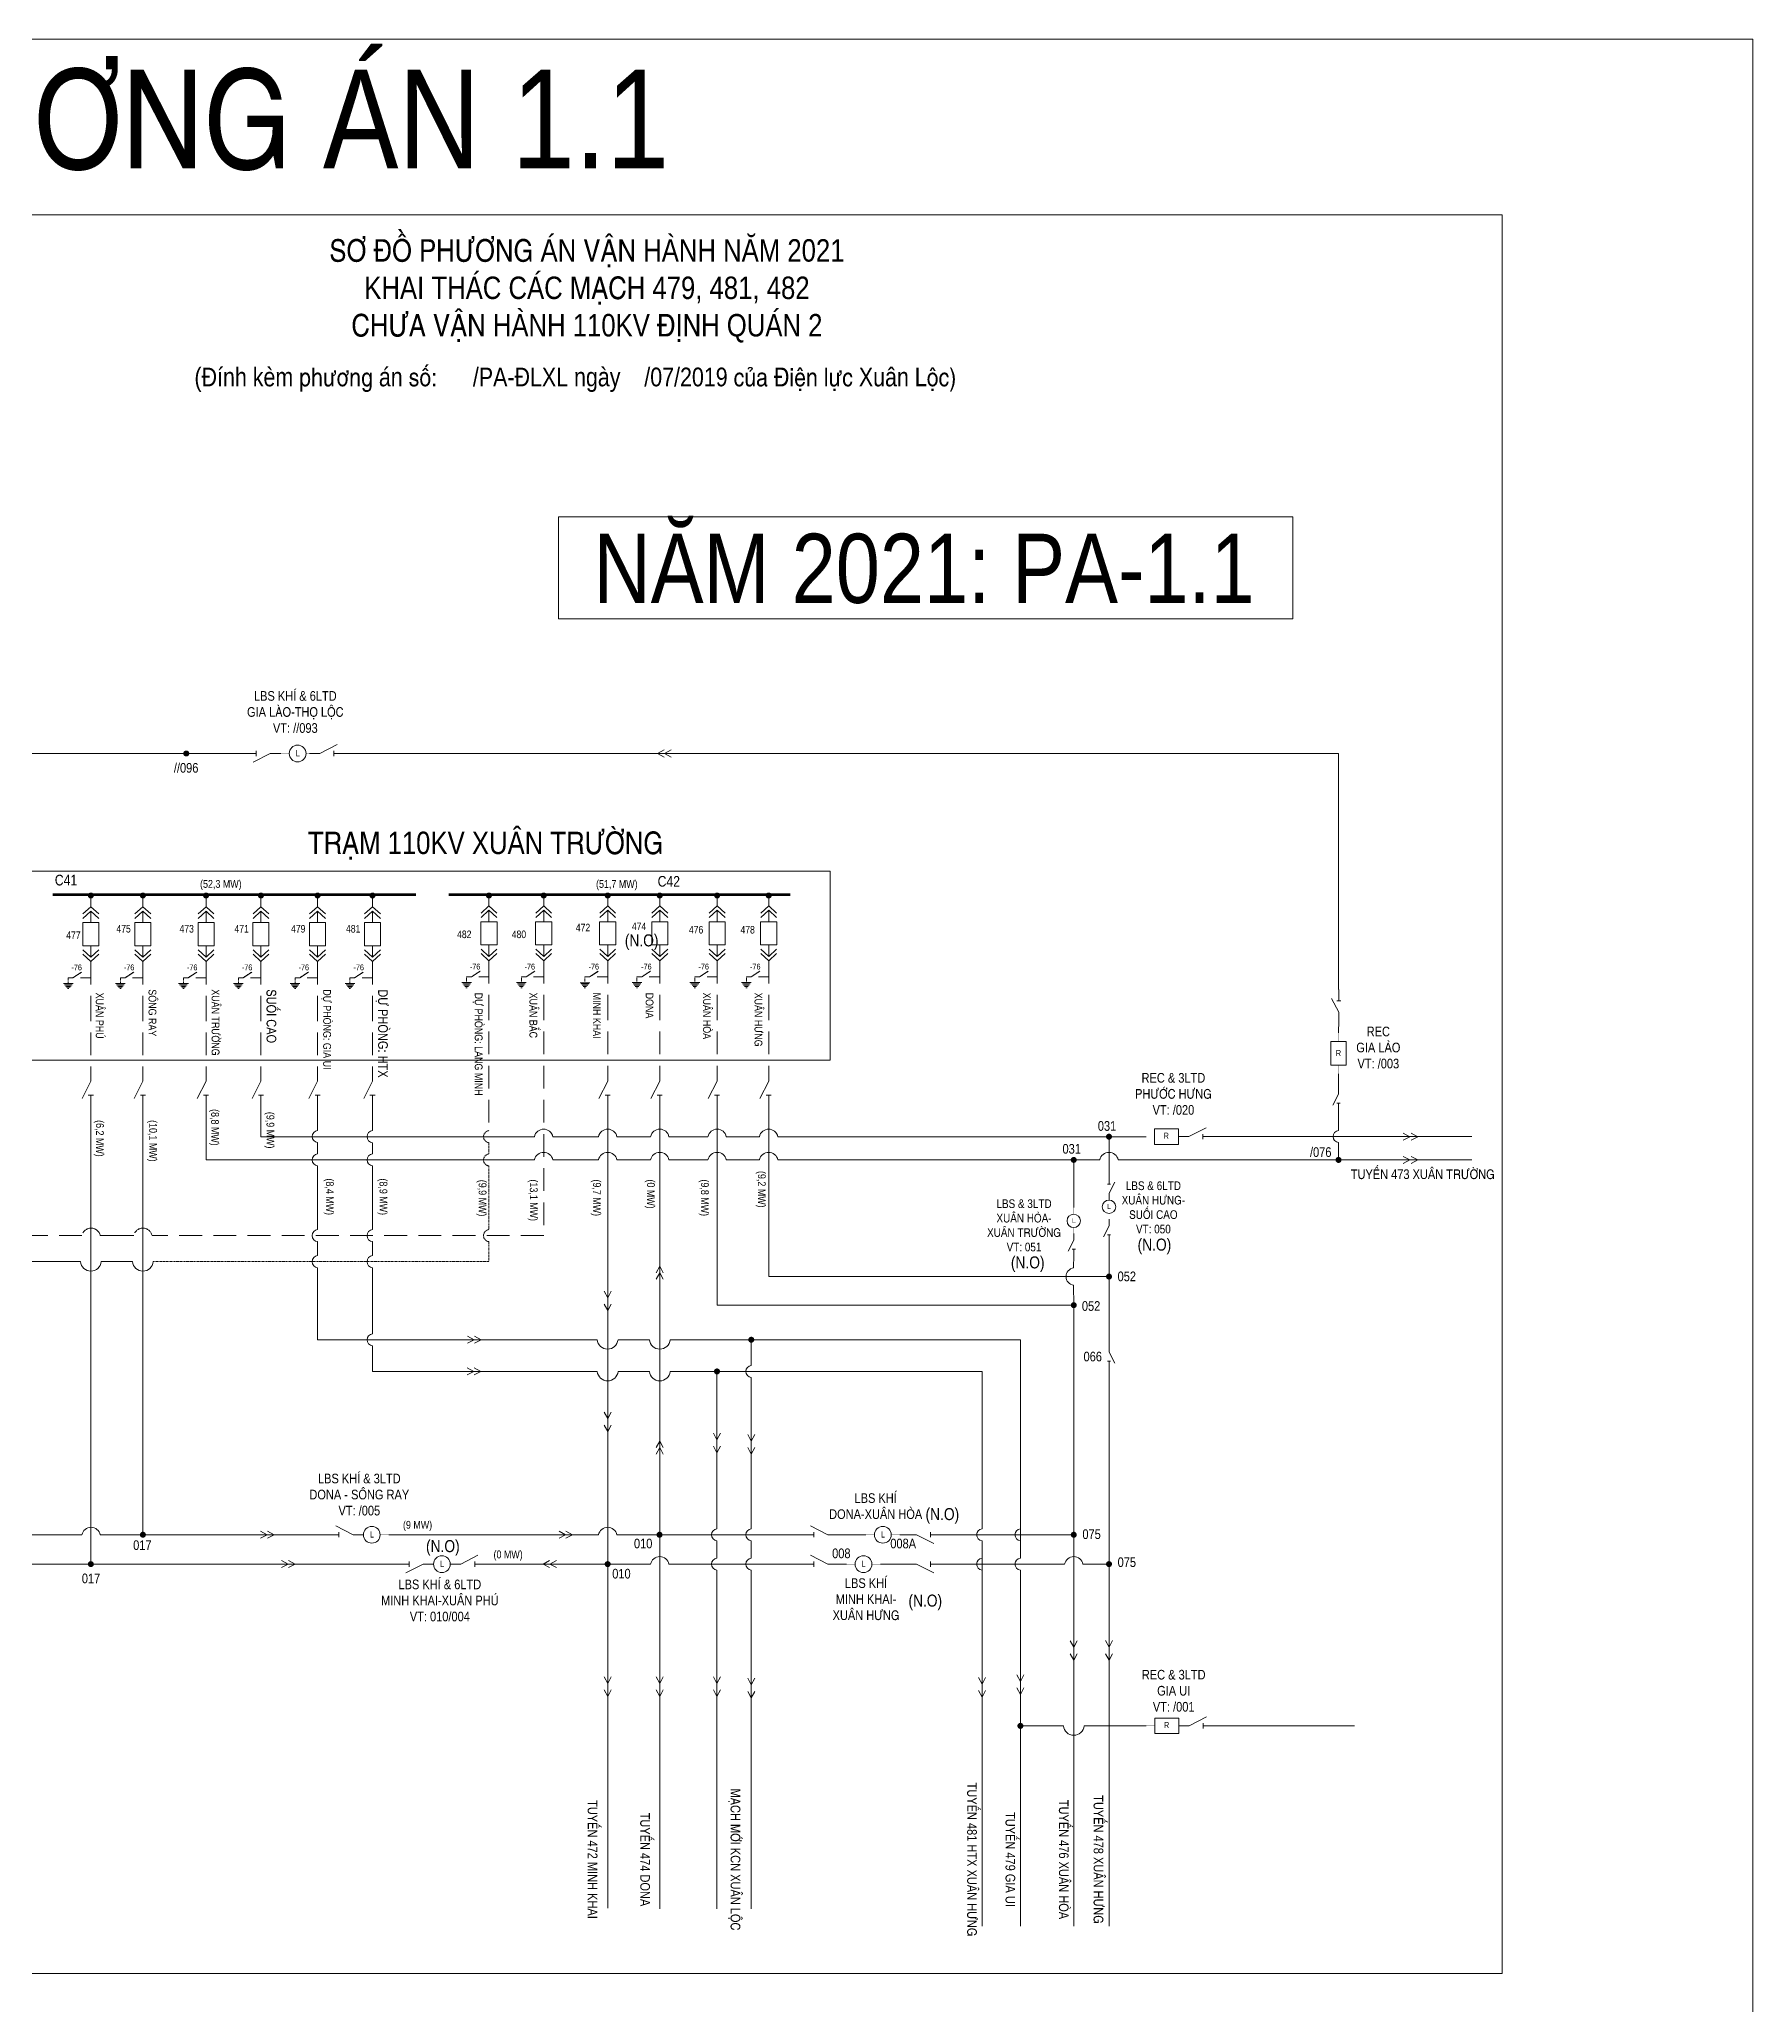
# Model space of a CAD drawing. Header units: inches. Extents: x 2152 to 4977, y -3144 to -873.
# Drawn here: x 3819.5 to 4195.7, y -2669.5 to -2238 of the extents above; entities that cross this region are included whole.
import ezdxf
from ezdxf.enums import TextEntityAlignment as Align

# ---------------------------------------------------------------- set-up
doc = ezdxf.new("R2010")
doc.units = ezdxf.units.IN
doc.header["$LTSCALE"] = 0.2
doc.header["$MEASUREMENT"] = 0
doc.linetypes.add('DASHED', pattern=[0.75, 0.5, -0.25])
doc.layers.get('0').update_dxf_attribs({"lineweight": 5})
for name, color, linetype, lineweight in [('Cap ngam', 1, 'DASHED', 15), ('Day 110kV', 4, 'Continuous', 13), ('Day 22kV', 1, 'Continuous', 13), ('Khung', 7, 'Continuous', 13), ('Text', 7, 'Continuous', 9), ('Thiet bi', 3, 'Continuous', 9), ('Tuyen 475', 6, 'Continuous', 13)]:
    doc.layers.add(name, color=color, linetype=linetype, lineweight=lineweight)
doc.styles.add('V-H-C', font='VHELVCN.TTF')
doc.styles.add('V-H-C-B', font='VHELVCB.TTF')

# ---------------------------------------------------------------- blocks, each defined once
blk = doc.blocks.new('MAT CAT')
at = {"color": 0}
for points in [[(-0.97, 5.81), (0, 6.7), (0.97, 5.81)], [(-0.97, 5.28), (0, 6.17), (0.97, 5.28)], [(0, 4.76), (0, 6.17)], [(-0.97, 1.42), (0, 0.53), (0.97, 1.42)], [(-0.97, 0.89), (0, 0), (0.97, 0.89)], [(0, 1.94), (0, 0.53)]]:
    blk.add_lwpolyline(points, dxfattribs=at)
blk.add_lwpolyline([(-0.98, 4.76), (0.98, 4.76), (0.98, 1.94), (-0.98, 1.94)], close=True, dxfattribs=at)
blk = doc.blocks.new('NOI DAT')
at = {"color": 0}
for points in [[(0.6, 0), (-0.6, 0)], [(-0.47, -0.15), (0.47, -0.15)], [(-0.34, -0.31), (0.34, -0.31)], [(-0.21, -0.46), (0.21, -0.46)], [(-0.08, -0.62), (0.08, -0.62)]]:
    blk.add_lwpolyline(points, dxfattribs=at)
blk = doc.blocks.new('DTD MC')
at = {"layer": 'Day 110kV', "color": 1, "linetype": 'DASHED'}
blk.add_lwpolyline([(1377.92, 454.43), (1374.95, 452.52), (1373.34, 452.52), (1373.34, 450.53)], dxfattribs=at)
at = {"layer": 'Thiet bi'}
for points in [[(1373.34, 452.52), (1374.95, 452.52), (1377.92, 454.43)], [(1381.08, 452.52), (1377.54, 452.52)]]:
    blk.add_lwpolyline(points, dxfattribs=at)
at = {"layer": 'Thiet bi', "xscale": 2.809729812779096, "yscale": 2.809729812779096, "zscale": 2.809729812779032}
blk.add_blockref('NOI DAT', (1373.34, 450.53), dxfattribs=at)
blk = doc.blocks.new('ALTD')
at = {"color": 0}
for points in [[(3.38, 1.08), (1.27, 0), (0, 0)], [(2.99, 0.31), (2.99, -0.31)], [(2.99, 0), (4.73, 0)]]:
    blk.add_lwpolyline(points, dxfattribs=at)

msp = doc.modelspace()

# ---------------------------------------------------------------- linework, layer by layer
at = {"layer": 'Cap ngam', "linetype": 'DASHED', "ltscale": 50, "elevation": 0.2}
for points in [[(3830.85, -2440.46), (3830.85, -2448.51), (3830.85, -2448.51), (3830.85, -2464.43)], [(3842.28, -2440.46), (3842.28, -2448.51), (3842.28, -2448.51), (3842.28, -2464.43)], [(3856.14, -2440.46), (3856.14, -2448.51), (3856.14, -2448.51), (3856.14, -2464.43), (3856.14, -2464.43)], [(3868.2, -2440.46), (3868.2, -2448.51), (3868.2, -2448.51), (3868.2, -2464.43), (3868.2, -2464.43)], [(3880.63, -2440.46), (3880.63, -2448.51), (3880.63, -2448.51), (3880.63, -2464.43), (3880.63, -2464.43)], [(3892.69, -2440.46), (3892.69, -2448.51), (3892.69, -2448.51), (3892.69, -2464.43), (3892.69, -2464.43)], [(3918.26, -2440.27), (3918.26, -2448.32), (3918.26, -2448.32), (3918.26, -2477.57), (3918.26, -2477.57)], [(3930.27, -2440.27), (3930.27, -2448.32), (3930.27, -2448.32), (3930.27, -2500.63)], [(3944.32, -2440.27), (3944.32, -2448.32), (3944.32, -2448.32), (3944.32, -2464.43)], [(3955.75, -2440.27), (3955.75, -2448.32), (3955.75, -2448.32), (3955.75, -2464.43)], [(3968.35, -2440.27), (3968.35, -2448.32), (3968.35, -2448.32), (3968.35, -2464.43)], [(3979.67, -2440.27), (3979.67, -2448.32), (3979.67, -2448.32), (3979.67, -2464.43)]]:
    msp.add_lwpolyline(points, dxfattribs=at)
at = {"layer": 'Cap ngam', "elevation": 0.2}
for points in [[(3918.26, -2477.57), (3918.26, -2477.57, 0.899221), (3918.26, -2480.22)], [(3918.26, -2482.68), (3918.26, -2482.68, 0.899221), (3918.26, -2485.33)], [(3918.26, -2499.3), (3918.26, -2499.3, 0.899221), (3918.26, -2501.95)]]:
    msp.add_lwpolyline(points, format="xyb", dxfattribs=at)
for points in [[(3918.26, -2480.22), (3918.26, -2482.68)], [(3918.26, -2485.33), (3918.26, -2499.3)], [(3918.26, -2501.95), (3918.26, -2506.34), (3844.56, -2506.34)]]:
    msp.add_lwpolyline(points, dxfattribs=at)
at = {"layer": 'Cap ngam', "linetype": 'DASHED', "ltscale": 50, "elevation": 0.2}
for points in [[(3835.66, -2500.63), (3832.91, -2500.63, 0.818695), (3828.88, -2500.63), (3816.84, -2500.63)], [(3930.27, -2500.63), (3844.3, -2500.63, 0.818695), (3840.26, -2500.63), (3835.66, -2500.63)]]:
    msp.add_lwpolyline(points, format="xyb", dxfattribs=at)
at = {"layer": 'Day 22kV'}
for p, q in [((3868.2, -2472.94, 0.2), (3868.2, -2478.9, 0.2)), ((3944.32, -2472.94, 0.2), (3944.32, -2648.32, 0.2)), ((3955.75, -2472.94, 0.2), (3955.75, -2648.45, 0.2)), ((3868.2, -2478.9, 0.2), (3925.1, -2478.9, 0.2)), ((3984.5, -2478.9, 0.2), (4062.51, -2478.9, 0.2)), ((4078.14, -2478.89, 0.2), (4134.04, -2478.89, 0.2)), ((3868.2, -2484, 0.2), (3925.1, -2484, 0.2)), ((4046.64, -2494.43, 0.2), (4046.64, -2484, 0.2)), ((4054.39, -2502.46, 0.2), (4054.39, -2509.61, 0.2)), ((3975.85, -2523.48, 0.2), (3975.85, -2529.12, 0.2)), ((3968.32, -2530.45, 0.2), (3968.32, -2564.97, 0.2)), ((3975.85, -2531.77, 0.2), (3975.85, -2564.97, 0.2)), ((3955.71, -2566.3, 0.2), (3986.45, -2566.3, 0.2)), ((3994.95, -2566.3, 0.2), (4001.02, -2566.3, 0.2)), ((4008.46, -2566.3, 0.2), (4009.85, -2566.3, 0.2)), ((4018.35, -2566.3, 0.2), (4046.65, -2566.3, 0.2)), ((3968.32, -2567.62, 0.2), (3968.32, -2571.42, 0.2)), ((3975.85, -2567.62, 0.2), (3975.85, -2571.42, 0.2)), ((3830.85, -2572.75, 0.2), (3897.6, -2572.75, 0.2)), ((3918.27, -2572.75, 0.2), (3944.32, -2572.75, 0.2)), ((3968.32, -2574.07, 0.2), (3968.32, -2648.45, 0.2)), ((3975.85, -2574.07, 0.2), (3975.85, -2648.45, 0.2)), ((3994.95, -2572.75, 0.2), (3996.76, -2572.75, 0.2)), ((4004.2, -2572.75, 0.2), (4009.85, -2572.75, 0.2)), ((4034.93, -2608.26, 0.2), (4044.37, -2608.26, 0.2)), ((4048.93, -2608.26, 0.2), (4062.57, -2608.26, 0.2)), ((4078.21, -2608.25, 0.2), (4108.29, -2608.26, 0.2))]:
    msp.add_line(p, q, dxfattribs=at)
msp.add_lwpolyline([(3594.69, -2276.51), (4140.69, -2276.51), (4140.69, -2662.61), (3594.69, -2662.61)], close=True, dxfattribs=at)
at = {"layer": 'Day 22kV', "elevation": 0.2}
for points in [[(3864.03, -2394.77), (3772.68, -2394.77), (3772.68, -2435.01), (3741.73, -2435.01)], [(4104.78, -2446.61), (4104.78, -2394.77), (3887.33, -2394.77)], [(3830.85, -2428.41), (3830.85, -2425.95)], [(3842.28, -2428.41), (3842.28, -2425.95)], [(3856.14, -2428.41), (3856.14, -2425.95)], [(3868.2, -2428.41), (3868.2, -2425.95)], [(3880.63, -2428.41), (3880.63, -2425.95)], [(3892.69, -2428.41), (3892.69, -2425.95)], [(3918.26, -2428.23), (3918.26, -2425.77)], [(3930.27, -2428.23), (3930.27, -2425.77)], [(3944.32, -2428.23), (3944.32, -2425.77)], [(3955.75, -2428.22), (3955.75, -2425.77)], [(3968.35, -2428.22), (3968.35, -2425.77)], [(3979.67, -2428.22), (3979.67, -2425.77)], [(4104.78, -2456.08), (4104.82, -2453.41)], [(3830.85, -2472.94), (3830.85, -2572.75), (3726.76, -2572.75)], [(3856.14, -2472.94), (3856.14, -2484), (3868.2, -2484)], [(3892.69, -2472.94), (3892.69, -2477.57)], [(3968.35, -2472.94), (3968.35, -2515.9), (4046.65, -2515.9), (4046.65, -2652.26)], [(3979.67, -2472.94), (3979.67, -2509.61), (4054.39, -2509.61), (4054.39, -2524.73)], [(3892.69, -2480.22), (3892.69, -2482.68)], [(3880.63, -2485.33), (3880.63, -2499.3)], [(3892.69, -2485.33), (3892.69, -2499.3)], [(3880.63, -2501.95), (3880.63, -2505.02)], [(3892.69, -2501.95), (3892.69, -2505.02)], [(3828.57, -2506.34), (3816.53, -2506.34)], [(3840, -2506.34), (3833.13, -2506.34)], [(3892.69, -2507.67), (3892.69, -2522.16)], [(3958.03, -2523.48), (4034.93, -2523.48), (4034.93, -2557.43), (4034.93, -2571.42)], [(3892.69, -2524.81), (3892.69, -2530.45), (3942.04, -2530.45)], [(3946.6, -2530.45), (3953.47, -2530.45)], [(3958.03, -2530.45), (4026.51, -2530.45), (4026.51, -2564.97)], [(4054.39, -2530.17), (4054.39, -2652.26)], [(3882.19, -2566.3), (3842.28, -2566.3)], [(4026.51, -2567.62), (4026.51, -2652.26)], [(4034.93, -2574.07), (4034.93, -2652.26)]]:
    msp.add_lwpolyline(points, dxfattribs=at)
at = {"layer": 'Day 22kV', "const_width": 0.647, "elevation": 0.2}
for points in [[(3851.81, -2394.44, 1), (3851.81, -2395.11, 1), (3851.81, -2394.44, 2.414214)], [(4054.39, -2478.56, 1), (4054.39, -2479.23, 1), (4054.39, -2478.56, 2.414214)], [(4046.64, -2483.67, 1), (4046.64, -2484.34, 1), (4046.64, -2483.67, 2.414214)], [(4104.78, -2483.67, 1), (4104.78, -2484.34, 1), (4104.78, -2483.67, 2.414214)], [(4054.39, -2509.28, 1), (4054.39, -2509.95, 1), (4054.39, -2509.28, 2.414214)], [(4046.65, -2515.56, 1), (4046.65, -2516.23, 1), (4046.65, -2515.56, 2.414214)], [(3975.85, -2523.15, 1), (3975.85, -2523.82, 1), (3975.85, -2523.15, 2.414214)], [(3968.32, -2530.11, 1), (3968.32, -2530.78, 1), (3968.32, -2530.11, 2.414214)], [(3842.28, -2565.96, 1), (3842.28, -2566.63, 1), (3842.28, -2565.96, 2.414214)], [(3955.71, -2565.96, 1), (3955.71, -2566.63, 1), (3955.71, -2565.96, 2.414214)], [(4046.65, -2565.96, 1), (4046.65, -2566.63, 1), (4046.65, -2565.96, 2.414214)], [(3830.85, -2572.41, 1), (3830.85, -2573.08, 1), (3830.85, -2572.41, 2.414214)], [(3944.32, -2572.41, 1), (3944.32, -2573.08, 1), (3944.32, -2572.41, 2.414214)], [(4054.39, -2572.41, 1), (4054.39, -2573.08, 1), (4054.39, -2572.41, 2.414214)], [(4034.93, -2607.93, 1), (4034.93, -2608.6, 1), (4034.93, -2607.93, 2.414214)]]:
    msp.add_lwpolyline(points, format="xyb", dxfattribs=at)
at = {"layer": 'Day 22kV', "const_width": 0.539, "elevation": 0.2}
msp.add_lwpolyline([(3822.5, -2425.76), (3902.26, -2425.76)], dxfattribs=at)
at = {"layer": 'Day 22kV', "color": 2, "const_width": 0.647, "elevation": 0.2}
for points in [[(3830.85, -2425.62, 1), (3830.85, -2426.29, 1), (3830.85, -2425.62, 2.414214)], [(3842.28, -2425.62, 1), (3842.28, -2426.29, 1), (3842.28, -2425.62, 2.414214)], [(3856.14, -2425.62, 1), (3856.14, -2426.29, 1), (3856.14, -2425.62, 2.414214)], [(3868.2, -2425.62, 1), (3868.2, -2426.29, 1), (3868.2, -2425.62, 2.414214)], [(3880.63, -2425.62, 1), (3880.63, -2426.29, 1), (3880.63, -2425.62, 2.414214)], [(3892.69, -2425.62, 1), (3892.69, -2426.29, 1), (3892.69, -2425.62, 2.414214)]]:
    msp.add_lwpolyline(points, format="xyb", dxfattribs=at)
at = {"layer": 'Day 22kV', "color": 5, "const_width": 0.539, "elevation": 0.2}
msp.add_lwpolyline([(3909.44, -2425.77), (3984.4, -2425.77)], dxfattribs=at)
at = {"layer": 'Day 22kV', "color": 5, "const_width": 0.647, "elevation": 0.2}
for points in [[(3918.26, -2425.62, 1), (3918.26, -2426.29, 1), (3918.26, -2425.62, 2.414214)], [(3930.27, -2425.62, 1), (3930.27, -2426.29, 1), (3930.27, -2425.62, 2.414214)], [(3944.32, -2425.62, 1), (3944.32, -2426.29, 1), (3944.32, -2425.62, 2.414214)], [(3955.75, -2425.62, 1), (3955.75, -2426.29, 1), (3955.75, -2425.62, 2.414214)], [(3968.35, -2425.62, 1), (3968.35, -2426.29, 1), (3968.35, -2425.62, 2.414214)], [(3979.67, -2425.62, 1), (3979.67, -2426.29, 1), (3979.67, -2425.62, 2.414214)]]:
    msp.add_lwpolyline(points, format="xyb", dxfattribs=at)
at = {"layer": 'Day 22kV', "elevation": 0.2}
for points in [[(3842.28, -2472.94), (3842.28, -2566.3), (3832.91, -2566.3, 0.818695), (3828.88, -2566.3), (3801.7, -2566.3)], [(3880.63, -2472.94), (3880.63, -2477.56, 0.899221), (3880.63, -2480.21), (3880.63, -2482.68)], [(3892.69, -2477.57), (3892.69, -2477.57, 0.899221), (3892.69, -2480.22)], [(3936.53, -2478.9), (3932.28, -2478.9, 0.818695), (3928.25, -2478.9), (3925.1, -2478.9)], [(3950.58, -2478.9), (3946.34, -2478.9, 0.818695), (3942.31, -2478.9), (3936.53, -2478.9)], [(3961.46, -2478.9), (3957.77, -2478.9, 0.818695), (3953.73, -2478.9), (3950.58, -2478.9)], [(3974.5, -2478.9), (3970.37, -2478.9, 0.818695), (3966.34, -2478.9), (3961.46, -2478.9)], [(3984.5, -2478.9), (3981.68, -2478.9, 0.818695), (3977.65, -2478.9), (3974.5, -2478.9)], [(4104.78, -2477.56), (4104.78, -2477.56, 0.899221), (4104.78, -2480.21)], [(3880.63, -2482.68), (3880.63, -2482.68, 0.899221), (3880.63, -2485.33)], [(3892.69, -2482.68), (3892.69, -2482.68, 0.899221), (3892.69, -2485.33)], [(3936.53, -2484), (3932.28, -2484, 0.818695), (3928.25, -2484), (3925.1, -2484)], [(3950.58, -2484), (3946.34, -2484, 0.818695), (3942.31, -2484), (3936.53, -2484)], [(3961.46, -2484), (3957.77, -2484, 0.818695), (3953.73, -2484), (3950.58, -2484)], [(3974.5, -2484), (3970.37, -2484, 0.818695), (3966.34, -2484), (3961.46, -2484)], [(4049.22, -2484), (3981.68, -2484, 0.818695), (3977.65, -2484), (3974.5, -2484)], [(4134.04, -2484), (4056.4, -2484, 0.818695), (4052.37, -2484), (4049.22, -2484)], [(3880.63, -2499.3), (3880.63, -2499.3, 0.899221), (3880.63, -2501.95)], [(3892.69, -2499.3), (3892.69, -2499.3, 0.899221), (3892.69, -2501.95)], [(3828.57, -2506.34), (3828.57, -2506.34, 0.907624), (3833.13, -2506.34), (3833.13, -2506.34)], [(3840, -2506.34), (3840, -2506.34, 0.907624), (3844.56, -2506.34), (3844.56, -2506.34)], [(3880.63, -2505.02), (3880.63, -2505.02, 0.899221), (3880.63, -2507.67)], [(3892.69, -2505.02), (3892.69, -2505.02, 0.899221), (3892.69, -2507.67)], [(3880.63, -2507.67), (3880.63, -2523.48), (3942.03, -2523.48, 0.907624), (3946.59, -2523.48), (3953.47, -2523.48)], [(3892.69, -2522.16), (3892.69, -2522.16, 0.899221), (3892.69, -2524.81)], [(3953.47, -2523.48), (3953.47, -2523.48, 0.907624), (3958.03, -2523.48), (3958.03, -2523.48)], [(3942.04, -2530.45), (3942.04, -2530.45, 0.907624), (3946.6, -2530.45), (3946.6, -2530.45)], [(3953.47, -2530.45), (3953.47, -2530.45, 0.907624), (3958.03, -2530.45), (3958.03, -2530.45)], [(3975.85, -2529.12), (3975.85, -2529.12, 0.899221), (3975.85, -2531.77)], [(3955.71, -2566.3), (3955.71, -2566.3), (3946.34, -2566.3, 0.818695), (3942.31, -2566.3), (3896.25, -2566.3)], [(3968.32, -2564.97), (3968.32, -2564.97, 0.899221), (3968.32, -2567.62)], [(3975.85, -2564.97), (3975.85, -2564.97, 0.899221), (3975.85, -2567.62)], [(4026.51, -2564.97), (4026.51, -2564.97, 0.899221), (4026.51, -2567.62)], [(4034.93, -2564.97), (4034.93, -2564.97, 0.899221), (4034.93, -2567.62)], [(3986.45, -2572.75), (3986.45, -2572.75), (3957.77, -2572.75, 0.818695), (3953.73, -2572.75), (3944.32, -2572.75)], [(3968.32, -2571.42), (3968.32, -2571.42, 0.899221), (3968.32, -2574.07)], [(3975.85, -2571.42), (3975.85, -2571.42, 0.899221), (3975.85, -2574.07)], [(4054.39, -2572.75), (4054.39, -2572.75), (4048.67, -2572.75, 0.818695), (4044.64, -2572.75), (4018.35, -2572.75)], [(4026.51, -2571.42), (4026.51, -2571.42, 0.899221), (4026.51, -2574.07)], [(4034.93, -2571.42), (4034.93, -2571.42, 0.899221), (4034.93, -2574.07)], [(4044.37, -2608.26), (4044.37, -2608.26, 0.907624), (4048.93, -2608.26), (4048.93, -2608.26)]]:
    msp.add_lwpolyline(points, format="xyb", dxfattribs=at)
at = {"layer": 'Khung'}
msp.add_lwpolyline([(3533.06, -2237.97), (4195.71, -2237.97), (4195.71, -3143.96), (3533.06, -3143.96)], close=True, dxfattribs=at)
for points, elevation in [([(3933.51, -2342.84), (4094.73, -2342.84), (4094.73, -2365.2), (3933.51, -2365.2)], 2.59), ([(3795.5, -2420.64), (3993.15, -2420.64), (3993.15, -2462.12), (3795.5, -2462.12)], 0.04)]:
    msp.add_lwpolyline(points, close=True, dxfattribs=dict(at, elevation=elevation))
at = {"layer": 'Text', "color": 1, "linetype": 'Continuous', "elevation": 0.2}
for points in [[(4104.78, -2468.13), (4104.78, -2465.1)], [(4104.78, -2477.56), (4104.78, -2473.57)], [(4104.78, -2484), (4104.78, -2480.21)]]:
    msp.add_lwpolyline(points, dxfattribs=at)
at = {"layer": 'Thiet bi'}
for p, q in [((3955.28, -2394.77, 0.2), (3956.73, -2394, 0.2)), ((3955.28, -2394.77, 0.2), (3956.73, -2395.55, 0.2)), ((3956.81, -2394.77, 0.2), (3958.26, -2394, 0.2)), ((3956.81, -2394.77, 0.2), (3958.25, -2395.55, 0.2)), ((4120.44, -2478.9, 0.2), (4118.99, -2478.12, 0.2)), ((4120.44, -2478.9, 0.2), (4118.99, -2479.67, 0.2)), ((4122.16, -2478.9, 0.2), (4120.71, -2478.12, 0.2)), ((4122.16, -2478.9, 0.2), (4120.71, -2479.67, 0.2)), ((4120.44, -2484.01, 0.2), (4118.99, -2483.24, 0.2)), ((4120.44, -2484.01, 0.2), (4118.99, -2484.79, 0.2)), ((4122.16, -2484.01, 0.2), (4120.71, -2483.24, 0.2)), ((4122.16, -2484.01, 0.2), (4120.71, -2484.79, 0.2)), ((3955.75, -2507.35, 0.2), (3954.97, -2508.79, 0.2)), ((3955.75, -2508.77, 0.2), (3954.97, -2510.22, 0.2)), ((3955.75, -2507.35, 0.2), (3956.52, -2508.8, 0.2)), ((3955.75, -2508.77, 0.2), (3956.52, -2510.22, 0.2)), ((3944.32, -2514.25, 0.2), (3943.55, -2512.8, 0.2)), ((3944.32, -2517.1, 0.2), (3943.55, -2515.65, 0.2)), ((3944.32, -2514.25, 0.2), (3945.1, -2512.8, 0.2)), ((3944.32, -2517.1, 0.2), (3945.1, -2515.65, 0.2)), ((3915, -2523.48, 0.2), (3913.55, -2522.71, 0.2)), ((3915, -2523.48, 0.2), (3913.55, -2524.26, 0.2)), ((3916.52, -2523.48, 0.2), (3915.07, -2522.71, 0.2)), ((3916.52, -2523.48, 0.2), (3915.07, -2524.26, 0.2)), ((3914.95, -2530.45, 0.2), (3913.5, -2529.67, 0.2)), ((3914.95, -2530.45, 0.2), (3913.5, -2531.22, 0.2)), ((3916.48, -2530.45, 0.2), (3915.03, -2529.67, 0.2)), ((3916.48, -2530.45, 0.2), (3915.03, -2531.22, 0.2)), ((3944.32, -2540.81, 0.2), (3943.55, -2539.36, 0.2)), ((3944.32, -2540.81, 0.2), (3945.1, -2539.36, 0.2)), ((3944.32, -2543.66, 0.2), (3943.55, -2542.21, 0.2)), ((3944.32, -2543.66, 0.2), (3945.1, -2542.21, 0.2)), ((3955.75, -2545.72, 0.2), (3954.97, -2547.17, 0.2)), ((3955.75, -2545.72, 0.2), (3956.52, -2547.17, 0.2)), ((3968.32, -2545.47, 0.2), (3967.55, -2544.02, 0.2)), ((3968.32, -2545.47, 0.2), (3969.1, -2544.02, 0.2)), ((3975.85, -2545.76, 0.2), (3975.07, -2544.31, 0.2)), ((3975.85, -2545.76, 0.2), (3976.62, -2544.31, 0.2)), ((3955.75, -2547.15, 0.2), (3954.97, -2548.6, 0.2)), ((3955.75, -2547.15, 0.2), (3956.52, -2548.6, 0.2)), ((3968.32, -2548.33, 0.2), (3967.55, -2546.88, 0.2)), ((3968.32, -2548.33, 0.2), (3969.1, -2546.88, 0.2)), ((3975.85, -2548.62, 0.2), (3975.07, -2547.17, 0.2)), ((3975.85, -2548.62, 0.2), (3976.62, -2547.17, 0.2)), ((3869.57, -2566.3, 0.2), (3868.12, -2565.52, 0.2)), ((3869.57, -2566.3, 0.2), (3868.12, -2567.07, 0.2)), ((3871.1, -2566.3, 0.2), (3869.65, -2565.52, 0.2)), ((3871.1, -2566.3, 0.2), (3869.65, -2567.07, 0.2)), ((3935.09, -2566.3, 0.2), (3933.64, -2565.52, 0.2)), ((3935.09, -2566.3, 0.2), (3933.64, -2567.07, 0.2)), ((3936.62, -2566.3, 0.2), (3935.17, -2565.52, 0.2)), ((3936.62, -2566.3, 0.2), (3935.17, -2567.07, 0.2)), ((3874.17, -2572.75, 0.2), (3872.72, -2571.97, 0.2)), ((3874.17, -2572.75, 0.2), (3872.72, -2573.52, 0.2)), ((3875.69, -2572.75, 0.2), (3874.24, -2571.97, 0.2)), ((3875.69, -2572.75, 0.2), (3874.24, -2573.52, 0.2)), ((3930.13, -2572.75, 0.2), (3931.58, -2571.97, 0.2)), ((3930.13, -2572.75, 0.2), (3931.58, -2573.52, 0.2)), ((3931.65, -2572.75, 0.2), (3933.1, -2571.97, 0.2)), ((3931.65, -2572.75, 0.2), (3933.1, -2573.52, 0.2)), ((4046.65, -2591.01, 0.2), (4045.88, -2589.56, 0.2)), ((4046.65, -2593.87, 0.2), (4045.88, -2592.42, 0.2)), ((4046.65, -2591.01, 0.2), (4047.43, -2589.56, 0.2)), ((4046.65, -2593.87, 0.2), (4047.43, -2592.42, 0.2)), ((4054.39, -2591, 0.2), (4053.61, -2589.55, 0.2)), ((4054.39, -2593.86, 0.2), (4053.61, -2592.41, 0.2)), ((4054.39, -2591, 0.2), (4055.16, -2589.55, 0.2)), ((4054.39, -2593.86, 0.2), (4055.16, -2592.41, 0.2)), ((3944.32, -2598.98, 0.2), (3943.55, -2597.53, 0.2)), ((3944.32, -2598.98, 0.2), (3945.1, -2597.53, 0.2)), ((3955.75, -2598.98, 0.2), (3954.97, -2597.53, 0.2)), ((3955.75, -2598.98, 0.2), (3956.52, -2597.53, 0.2)), ((3968.32, -2598.98, 0.2), (3967.55, -2597.53, 0.2)), ((3968.32, -2598.98, 0.2), (3969.1, -2597.53, 0.2)), ((4026.51, -2599.08, 0.2), (4025.74, -2597.63, 0.2)), ((4026.51, -2599.08, 0.2), (4027.29, -2597.63, 0.2)), ((4034.93, -2598.52, 0.2), (4034.16, -2597.07, 0.2)), ((4034.93, -2598.52, 0.2), (4035.71, -2597.07, 0.2)), ((3944.32, -2601.83, 0.2), (3943.55, -2600.38, 0.2)), ((3944.32, -2601.83, 0.2), (3945.1, -2600.38, 0.2)), ((3955.75, -2601.83, 0.2), (3954.97, -2600.38, 0.2)), ((3955.75, -2601.83, 0.2), (3956.52, -2600.38, 0.2)), ((3968.32, -2601.83, 0.2), (3967.55, -2600.38, 0.2)), ((3968.32, -2601.83, 0.2), (3969.1, -2600.38, 0.2)), ((3975.85, -2599.27, 0.2), (3975.07, -2597.82, 0.2)), ((3975.85, -2602.13, 0.2), (3975.07, -2600.68, 0.2)), ((3975.85, -2599.27, 0.2), (3976.62, -2597.82, 0.2)), ((3975.85, -2602.13, 0.2), (3976.62, -2600.68, 0.2)), ((4026.51, -2601.93, 0.2), (4025.74, -2600.49, 0.2)), ((4026.51, -2601.93, 0.2), (4027.29, -2600.48, 0.2)), ((4034.93, -2601.38, 0.2), (4034.16, -2599.93, 0.2)), ((4034.93, -2601.38, 0.2), (4035.71, -2599.93, 0.2))]:
    msp.add_line(p, q, dxfattribs=at)
at = {"layer": 'Thiet bi', "color": 1, "elevation": 0.2}
for points in [[(3872.53, -2394.77, 0.064, 0.064, 0), (3874.41, -2394.77, 0.32, 0.32, 0)], [(3878.09, -2394.77, 0.064, 0.064, 0), (3879.97, -2394.77, 0.32, 0.32, 0)], [(4062.51, -2478.9, 0.064, 0.064, 0), (4064.39, -2478.9, 0.32, 0.32, 0)], [(4069.64, -2478.9, 0.064, 0.064, 0), (4071.53, -2478.9, 0.32, 0.32, 0)], [(4062.57, -2608.26, 0.064, 0.064, 0), (4064.46, -2608.26, 0.32, 0.32, 0)], [(4069.71, -2608.26, 0.064, 0.064, 0), (4071.59, -2608.26, 0.32, 0.32, 0)]]:
    msp.add_lwpolyline(points, format="xyseb", dxfattribs=at)
at = {"layer": 'Thiet bi', "lineweight": 20, "ltscale": 10, "elevation": -0.44}
msp.add_lwpolyline([(4106.49, -2457.97), (4106.49, -2463.22), (4103.06, -2463.22), (4103.06, -2457.97), (4106.49, -2457.97)], dxfattribs=at)
at = {"layer": 'Thiet bi'}
for points, elevation in [([(4104.78, -2456.08, 0.064, 0.064, 0), (4104.78, -2457.97, 0.32, 0.32, 0)], -0.44), ([(4104.78, -2463.22, 0.064, 0.064, 0), (4104.78, -2465.1, 0.32, 0.32, 0)], -0.44), ([(4054.39, -2491.31, 0.0512, 0.0512, 0), (4054.39, -2492.81, 0.256, 0.256, 0)], 0.2), ([(4046.64, -2494.43, 0.0512, 0.0512, 0), (4046.64, -2495.93, 0.256, 0.256, 0)], 0.2), ([(4054.39, -2495.76, 0.0512, 0.0512, 0), (4054.39, -2497.26, 0.256, 0.256, 0)], 0.2), ([(4046.64, -2498.88, 0.0512, 0.0512, 0), (4046.64, -2500.38, 0.256, 0.256, 0)], 0.2), ([(3888.81, -2566.3, 0.064, 0.064, 0), (3890.69, -2566.3, 0.32, 0.32, 0)], 0.2), ([(3894.37, -2566.3, 0.064, 0.064, 0), (3896.25, -2566.3, 0.32, 0.32, 0)], 0.2), ([(4001.02, -2566.3, 0.064, 0.064, 0), (4002.9, -2566.3, 0.32, 0.32, 0)], 0.2), ([(4006.58, -2566.3, 0.064, 0.064, 0), (4008.46, -2566.3, 0.32, 0.32, 0)], 0.2), ([(3903.82, -2572.75, 0.064, 0.064, 0), (3906.1, -2572.75, 0.32, 0.32, 0)], 0.2), ([(3909.77, -2572.75, 0.064, 0.064, 0), (3911.65, -2572.75, 0.32, 0.32, 0)], 0.2), ([(3996.76, -2572.75, 0.064, 0.064, 0), (3998.64, -2572.75, 0.32, 0.32, 0)], 0.2), ([(4002.32, -2572.75, 0.064, 0.064, 0), (4004.2, -2572.75, 0.32, 0.32, 0)], 0.2)]:
    msp.add_lwpolyline(points, format="xyseb", dxfattribs=dict(at, elevation=elevation))
at = {"layer": 'Thiet bi', "color": 1, "lineweight": 20, "ltscale": 10, "elevation": 0.2}
for points in [[(4064.39, -2477.18), (4069.64, -2477.18), (4069.64, -2480.61), (4064.39, -2480.61), (4064.39, -2477.18)], [(4064.46, -2606.55), (4069.71, -2606.55), (4069.71, -2609.97), (4064.46, -2609.97), (4064.46, -2606.55)]]:
    msp.add_lwpolyline(points, dxfattribs=at)
at = {"layer": 'Thiet bi', "color": 1, "lineweight": 20, "ltscale": 10}
msp.add_circle((3876.25, -2394.77, 0.84), 1.84, dxfattribs=at)
at = {"layer": 'Thiet bi', "lineweight": 20, "ltscale": 10}
for centre, radius in [((4054.39, -2494.29, 0.71), 1.47), ((4046.64, -2497.4, 0.71), 1.47), ((3892.53, -2566.3, 0.84), 1.84), ((4004.74, -2566.3, 0.84), 1.84), ((3907.93, -2572.75, 0.84), 1.84), ((4000.48, -2572.75, 0.84), 1.84)]:
    msp.add_circle(centre, radius, dxfattribs=at)
at = {"layer": 'Tuyen 475', "color": 1, "linetype": 'Continuous', "elevation": 0.2}
msp.add_lwpolyline([(4054.39, -2478.9), (4054.39, -2487.35)], dxfattribs=at)
msp.add_lwpolyline([(4046.64, -2504.92), (4046.62, -2507.73, 0.880264), (4046.62, -2511.5), (4046.65, -2515.9), (4046.65, -2515.9)], format="xyb", dxfattribs=at)

# ---------------------------------------------------------------- block references
at = {"layer": 'Day 110kV', "color": 1, "linetype": 'DASHED', "xscale": 0.6399999999998727, "yscale": 0.6399999999998727, "zscale": 0.6400000000000001}
for p in [(2946.96, -2733.61, 0.2), (2958.39, -2733.61, 0.2), (2972.25, -2733.61, 0.2), (2984.31, -2733.61, 0.2), (2996.74, -2733.61, 0.2), (3008.8, -2733.61, 0.2), (3034.42, -2733.42, 0.2), (3046.43, -2733.42, 0.2), (3060.39, -2733.43, 0.2), (3071.82, -2733.42, 0.2), (3084.52, -2733.42, 0.2), (3095.83, -2733.42, 0.2)]:
    msp.add_blockref('DTD MC', p, dxfattribs=at)
at = {"layer": 'Day 22kV', "xscale": -1.798227080178549, "yscale": 1.798227080179004, "zscale": 1.79822708017858}
msp.add_blockref('ALTD', (3890.69, -2566.3, 0.84), dxfattribs=at)
at = {"layer": 'Thiet bi'}
for p, xscale, yscale, zscale, rotation in [((3872.53, -2394.77, 0.2), 1.798227080178549, 1.798227080178549, 1.79822708017858, 180), ((4104.82, -2453.41, -0.44), 1.438581664143157, 1.438581664143157, 1.438581664142865, 90), ((3830.85, -2464.43, 0.2), -1.798227080178549, 1.798227080179004, 1.79822708017858, 90), ((3842.28, -2464.43, 0.2), -1.798227080178549, 1.798227080179004, 1.79822708017858, 90), ((3856.14, -2464.43, 0.2), -1.798227080178549, 1.798227080179004, 1.79822708017858, 90), ((3868.2, -2464.43, 0.2), -1.798227080178549, 1.798227080179004, 1.79822708017858, 90), ((3880.63, -2464.43, 0.2), -1.798227080178549, 1.798227080179004, 1.79822708017858, 90), ((3892.69, -2464.43, 0.2), -1.798227080178549, 1.798227080179004, 1.79822708017858, 90), ((3944.32, -2464.43, 0.2), -1.798227080178549, 1.798227080179004, 1.79822708017858, 90), ((3955.75, -2464.43, 0.2), -1.798227080178549, 1.798227080179004, 1.79822708017858, 90), ((3968.35, -2464.43, 0.2), -1.798227080178549, 1.798227080179004, 1.79822708017858, 90), ((3979.67, -2464.43, 0.2), -1.798227080178549, 1.798227080179004, 1.79822708017858, 90), ((4104.78, -2468.13, 0.2), -1.150865331314435, 1.150865331314435, 1.150865331314292, 89.99999999997739), ((4054.39, -2492.79, 0.2), -1.150865331314435, 1.150865331314435, 1.150865331314292, 269.9999999999774), ((4054.39, -2497.02, 0.2), -1.150865331314435, 1.150865331314435, 1.150865331314292, 89.99999999997739), ((4046.64, -2500.14, 0.2), -1.150865331314435, 1.150865331314435, 1.150865331314292, 89.99999999997739), ((4054.39, -2524.73, 0.2), 1.150865331314435, 1.150865331314435, 1.150865331314292, 269.9999999999774), ((4009.85, -2566.3, 0.2), -1.798227080178549, 1.798227080178549, 1.79822708017858, 180), ((3906.1, -2572.75, 0.2), 1.798227080178549, 1.798227080179004, 1.79822708017858, 180), ((4009.85, -2572.75, 0.2), -1.798227080178549, 1.798227080178549, 1.79822708017858, 180)]:
    msp.add_blockref('ALTD', p, dxfattribs=dict(at, xscale=xscale, yscale=yscale, zscale=zscale, rotation=rotation))
at = {"layer": 'Thiet bi', "zscale": 1.79822708017858}
for name, p, xscale, yscale in [('ALTD', (3878.83, -2394.77, 0.2), 1.798227080178549, 1.798227080179004), ('MAT CAT', (3830.85, -2440.46, 0.2), 1.798227080178549, 1.798227080179004), ('MAT CAT', (3842.28, -2440.46, 0.2), 1.798227080178549, 1.798227080179004), ('MAT CAT', (3856.14, -2440.46, 0.2), 1.798227080178549, 1.798227080179004), ('MAT CAT', (3868.2, -2440.46, 0.2), 1.798227080178549, 1.798227080179004), ('MAT CAT', (3880.63, -2440.46, 0.2), 1.798227080178549, 1.798227080179004), ('MAT CAT', (3892.69, -2440.46, 0.2), 1.798227080178549, 1.798227080179004), ('MAT CAT', (3918.26, -2440.27, 0.2), 1.798227080178549, 1.798227080179004), ('MAT CAT', (3930.27, -2440.27, 0.2), 1.798227080178549, 1.798227080179004), ('MAT CAT', (3944.32, -2440.27, 0.2), 1.798227080178549, 1.798227080179004), ('MAT CAT', (3955.75, -2440.27, 0.2), 1.798227080178549, 1.798227080179004), ('MAT CAT', (3968.35, -2440.27, 0.2), 1.798227080178549, 1.798227080179004), ('MAT CAT', (3979.67, -2440.27, 0.2), 1.798227080178549, 1.798227080179004), ('ALTD', (3994.95, -2566.3, 0.2), -1.798227080178549, 1.798227080178549), ('ALTD', (3909.77, -2572.75, 0.2), 1.798227080178549, 1.798227080179004), ('ALTD', (3994.95, -2572.75, 0.2), -1.798227080178549, 1.798227080178549)]:
    msp.add_blockref(name, p, dxfattribs=dict(at, xscale=xscale, yscale=yscale))
at = {"layer": 'Thiet bi', "color": 1, "xscale": 1.798227080178693, "yscale": 1.798227080178776, "zscale": 1.79822708017858, "rotation": 0.002908898900815758}
for p in [(4069.64, -2478.89, 0.2), (4069.71, -2608.25, 0.2)]:
    msp.add_blockref('ALTD', p, dxfattribs=at)

# ---------------------------------------------------------------- texts
at = {"layer": 'Text', "style": 'V-H-C-B'}
for s, height, p in [('C41', 2.338, (3822.94, -2423.74, 0.2)), ('(52,3 MW)', 1.706, (3854.83, -2424.26, 0.4)), ('(51,7 MW)', 1.706, (3941.77, -2424.27, 0.4)), ('C42', 2.338, (3955.29, -2424.01, 0.2)), ('475', 1.648, (3836.46, -2434.08, 0.2)), ('473', 1.648, (3850.32, -2434.08, 0.2)), ('471', 1.648, (3862.38, -2434.08, 0.2)), ('479', 1.648, (3874.81, -2434.08, 0.2)), ('481', 1.648, (3886.87, -2434.08, 0.2)), ('482', 1.648, (3911.26, -2435.3, 0.2)), ('480', 1.648, (3923.27, -2435.3, 0.2)), ('472', 1.648, (3937.33, -2433.81, 0.2)), ('474', 1.648, (3949.64, -2433.54, 0.2)), ('476', 1.648, (3962.16, -2434.29, 0.2)), ('478', 1.648, (3973.48, -2434.29, 0.2)), ('477', 1.648, (3825.45, -2435.48, 0.2)), ('-76', 1.268, (3826.59, -2442.38, 0.2)), ('-76', 1.268, (3838.1, -2442.37, 0.2)), ('-76', 1.268, (3851.96, -2442.37, 0.2)), ('-76', 1.268, (3864.02, -2442.37, 0.2)), ('-76', 1.268, (3876.46, -2442.37, 0.2)), ('-76', 1.268, (3888.51, -2442.37, 0.2)), ('-76', 1.268, (3914.07, -2442.19, 0.2)), ('-76', 1.268, (3926.08, -2442.19, 0.2)), ('-76', 1.268, (3940.13, -2442.19, 0.2)), ('-76', 1.268, (3951.66, -2442.19, 0.2)), ('-76', 1.268, (3964.26, -2442.19, 0.2)), ('-76', 1.268, (3975.58, -2442.19, 0.2)), ('(9 MW)', 1.706, (3899.38, -2564.97, 0.2)), ('(0 MW)', 1.706, (3919.26, -2571.47, 0.2))]:
    msp.add_text(s, height=height, dxfattribs=at).set_placement(p)
at = {"layer": 'Text', "color": 1, "style": 'V-H-C-B'}
for p in [(3951.78, -2437.12, 0.33), (4064.36, -2503.92), (4036.54, -2507.82), (4017.8, -2563.08), (3908.13, -2570.11), (4014.05, -2582.08, 0.2)]:
    msp.add_text('(N.O)', height=2.639, dxfattribs=at).set_placement(p, align=Align.CENTER)
at = {"layer": 'Text'}
for s, height, style, p in [('XUAÂN TRÖÔØNG', 1.7065, 'V-H-C-B', (3857.38, -2446.55, 0.2)), ('XUAÂN PHUÙ', 1.706, 'V-H-C-B', (3831.94, -2447.28, 0.2)), ('SOÂNG RAY', 1.706, 'V-H-C-B', (3843.52, -2446.55, 0.2)), ('SUOÁI CAO', 2.113, 'V-H-C', (3869.43, -2446.55, 0.2)), ('DÖÏ PHOØNG: GIA UI', 1.7065, 'V-H-C-B', (3881.87, -2446.55, 0.2)), ('DÖÏ PHOØNG: HTX', 2.1129, 'V-H-C', (3893.93, -2446.55, 0.2)), ('DÖÏ PHOØNG: LANG MINH', 1.7065, 'V-H-C-B', (3915.14, -2447.28, 0.2)), ('XUAÂN BAÉC', 1.706, 'V-H-C-B', (3927.15, -2447.28, 0.2)), ('MINH KHAI', 1.706, 'V-H-C-B', (3941.11, -2447.28, 0.2)), ('DONA', 1.706, 'V-H-C-B', (3952.66, -2447.28, 0.2)), ('XUAÂN HOØA', 1.706, 'V-H-C-B', (3965.26, -2447.28, 0.2)), ('XUAÂN HÖNG', 1.706, 'V-H-C-B', (3976.57, -2447.28, 0.2)), ('(6,2 MW)', 1.706, 'V-H-C-B', (3831.98, -2475.27, 0.2)), ('(10,1 MW)', 1.706, 'V-H-C-B', (3843.67, -2475.27, 0.2)), ('(8,8 MW)', 1.706, 'V-H-C-B', (3857.28, -2472.85, 0.2)), ('(9,9 MW)', 1.706, 'V-H-C-B', (3869.42, -2473.46, 0.2)), ('(8,4 MW)', 1.706, 'V-H-C-B', (3882.47, -2488.08, 0.2)), ('(8,9 MW)', 1.706, 'V-H-C-B', (3894.24, -2488.08, 0.2)), ('(9,9 MW)', 1.706, 'V-H-C-B', (3916, -2488.37, 0.4)), ('(13,1 MW)', 1.706, 'V-H-C-B', (3927.24, -2488.3, 0.2)), ('(9,7 MW)', 1.706, 'V-H-C-B', (3941.11, -2488.3, 0.2)), ('(0 MW)', 1.706, 'V-H-C-B', (3952.95, -2488.3, 0.2)), ('(9,8 MW)', 1.706, 'V-H-C-B', (3964.8, -2488.3, 0.2)), ('(9,2 MW)', 1.706, 'V-H-C-B', (3977.31, -2486.44, 0.4))]:
    msp.add_text(s, height=height, rotation=270, dxfattribs=dict(at, style=style)).set_placement(p)
at = {"layer": 'Text', "attachment_point": 5, "style": 'V-H-C'}
for s, insert, char_height, width in [('PHÖÔNG AÙN 1.1', (3861.06, -2255.75, 3.7), 21.7149, 773.2879), ('SÔ ÑOÀ PHÖÔNG AÙN VAÄN HAØNH NAÊM 2021\\PKHAI THAÙC CAÙC MAÏCH 479, 481, 482\\PCHÖA VAÄN HAØNH 110KV ÑÒNH QUAÙN 2', (3939.77, -2293.21, 0.84), 4.9259, 175.4148), ('(Ñính keøm phöông aùn soá:      /PA-ÑLXL ngaøy    /07/2019 cuûa Ñieän löïc Xuaân Loäc)', (3937.23, -2312.74, 0.84), 4.1049, 160.7479), ('NAÊM 2021: PA-1.1', (4013.78, -2354.23, 2.59), 15.2004, 541.3015), ('LBS KHÍ & 6LTD\\PGIA LAØO-THOÏ LOÄC\\PVT: //093', (3875.74, -2385.67, 0.31), 2.1129, 24.2559), ('//096', (3851.77, -2397.94, 0.2), 2.113, 24.2559), ('TRAÏM 110KV XUAÂN TRÖÔØNG', (3917.51, -2415.01, 0.84), 4.9259, 164.9323), ('REC\\PGIA LAØO\\PVT: /003', (4113.52, -2459.34, -0.44), 2.113, 24.2559), ('REC & 3LTD\\PPHÖÔÙC HÖNG\\PVT: /020', (4068.53, -2469.52, 0.2), 2.1129, 31.9062), ('031', (4053.95, -2476.56, 0.2), 2.113, 31.9062), ('031', (4046.2, -2481.58, 0.2), 2.113, 31.9062), ('/076', (4100.87, -2482.3, 0.2), 2.113, 31.9062), ('TUYEÁN 473 XUAÂN TRÖÔØNG', (4123.27, -2487.17), 2.1129, 51.9495), ('LBS & 6LTD\\PXUAÂN HÖNG-\\PSUOÁI CAO\\PVT: 050', (4064.13, -2494.44, 0.2), 1.9016, 28.7156), ('LBS & 3LTD\\PXUAÂN HOØA-\\PXUAÂN TRÖÔØNG\\PVT: 051', (4035.73, -2498.38, 0.18), 1.9016, 61.1537), ('052', (4058.29, -2509.59, 0.2), 2.113, 31.9062), ('052', (4050.45, -2516.09, 0.2), 2.113, 31.9062), ('066', (4050.82, -2527.19, 0.2), 2.113, 31.9062), ('LBS KHÍ & 3LTD\\PDONA - SOÂNG RAY\\PVT: /005', (3889.79, -2557.49, 0.84), 2.1129, 24.2559), ('LBS KHÍ\\PDONA-XUAÂN HOØA', (4003.16, -2560.03, 0.2), 2.1129, 31.9062), ('010', (3952.11, -2568.24, 0.2), 2.113, 24.2559), ('008A', (4009.2, -2568.24, 0.2), 2.113, 24.2559), ('075', (4050.57, -2566.18, 0.2), 2.113, 31.9062), ('017', (3842.16, -2568.59, 0.2), 2.113, 24.2559), ('008', (3995.62, -2570.4, 0.2), 2.113, 24.2559), ('075', (4058.3, -2572.34, 0.2), 2.113, 31.9062), ('017', (3830.89, -2575.9, 0.2), 2.113, 24.2559), ('LBS KHÍ & 6LTD\\PMINH KHAI-XUAÂN PHUÙ\\PVT: 010/004', (3907.47, -2580.74, 0.2), 2.1129, 31.9062), ('010', (3947.34, -2574.86, 0.2), 2.113, 24.2559), ('LBS KHÍ\\PMINH KHAI-\\PXUAÂN HÖNG', (4001.04, -2580.47, 0.2), 2.113, 31.9062), ('REC & 3LTD\\PGIA UI\\PVT: /001', (4068.59, -2600.56, 0.2), 2.113, 31.9062)]:
    msp.add_mtext(s, dxfattribs=dict(at, insert=insert, char_height=char_height, width=width))
at = {"layer": 'Text', "char_height": 2.1129, "width": 43.6797, "attachment_point": 5, "rotation": 270, "style": 'V-H-C'}
for s, insert in [('MAÏCH MÔÙI KCN XUAÂN LOÄC', (3972.11, -2637.6, -0.44)), ('TUYEÁN 481 HTX XUAÂN HÖNG', (4024.28, -2637.6, -0.44)), ('TUYEÁN 478 XUAÂN HÖNG', (4052.05, -2637.6, -0.44)), ('TUYEÁN 472 MINH KHAI', (3940.98, -2637.6, -0.44)), ('TUYEÁN 474 DONA', (3952.51, -2637.6, -0.44)), ('TUYEÁN 479 GIA UI', (4032.7, -2637.6, -0.44)), ('TUYEÁN 476 XUAÂN HOØA', (4044.43, -2637.6, -0.44))]:
    msp.add_mtext(s, dxfattribs=dict(at, insert=insert))
at = {"layer": 'Thiet bi', "color": 1, "char_height": 1.35, "width": 18.0356, "attachment_point": 5, "style": 'V-H-C'}
for s, insert in [('L', (3876.28, -2394.71, 0.2)), ('R', (4066.96, -2478.7, 0.2)), ('R', (4067.03, -2608.07, 0.2))]:
    msp.add_mtext(s, dxfattribs=dict(at, insert=insert))
at = {"layer": 'Thiet bi', "attachment_point": 5, "style": 'V-H-C'}
for s, insert, char_height, width in [('R', (4104.77, -2460.55, -0.44), 1.35, 18.0356), ('L', (4054.42, -2494.23, 0.2), 1.08, 14.4285), ('L', (4046.67, -2497.35, 0.2), 1.08, 14.4285), ('L', (3892.57, -2566.23, 0.2), 1.35, 18.0356), ('L', (4004.77, -2566.23, 0.2), 1.35, 18.0356), ('L', (3907.97, -2572.68, 0.2), 1.35, 18.0356), ('L', (4000.52, -2572.68, 0.2), 1.35, 18.0356)]:
    msp.add_mtext(s, dxfattribs=dict(at, insert=insert, char_height=char_height, width=width))

doc.saveas('drawing.dxf')
